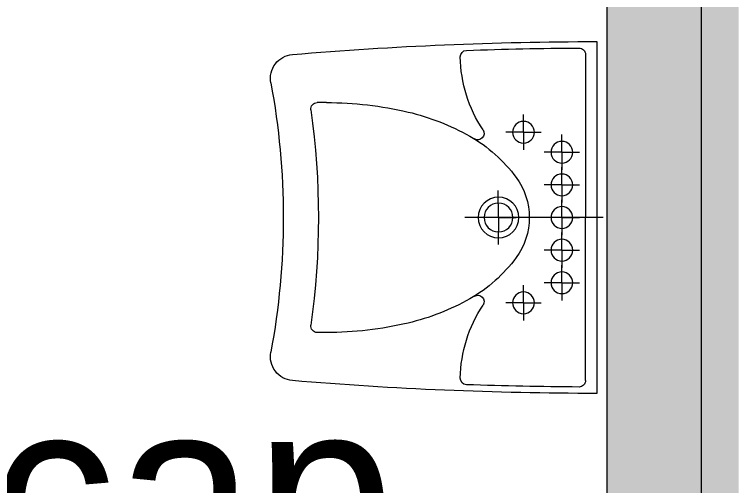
# Model space of a CAD drawing. Header units: metres. Extents: x 31.9 to 125.9, y -29 to 44.
# Drawn here: x 117.448 to 118.606, y -15.109 to -14.355 of the extents above; entities that cross this region are included whole.
import ezdxf

# ---------------------------------------------------------------- set-up
doc = ezdxf.new("R2010")
doc.units = ezdxf.units.M
doc.layers.add('ARQ', color=8, linetype='Continuous', lineweight=0)

# ---------------------------------------------------------------- blocks, each defined once
blk = doc.blocks.new('lav discapacitados')
at = {"layer": 'ARQ'}
for p, q in [((0.135253219137212, 0.1249857523866922), (0.135253219137212, 0.1398517174943663)), ((0.5031648487233725, 0.1249857523866922), (0.5031648487233725, 0.1398517174943663)), ((0.3192090339321112, -0.3173512459202357), (0.3192090339321112, -0.0963769684626641)), ((0.3192090339321112, -0.1500449111522357), (0.3192090339321112, -0.1217486014688802)), ((0.3192090339321112, -0.1500449111522357), (0.2761677131779834, -0.14954767005338)), ((0.3192090339321112, -0.1500449111522357), (0.3624548523034718, -0.14954767005338)), ((0.3192090339321112, -0.1500449111522357), (0.3192090339321112, -0.1783412208355912)), ((0.1827583066583429, -0.1900212847035618), (0.1827583066583429, -0.1617249750202063)), ((0.4556597612022415, -0.1900212847017428), (0.4556597612022415, -0.1617249750183873)), ((0.1827583066583429, -0.1900212847035618), (0.1544619969749874, -0.1900212847035618)), ((0.1827583066583429, -0.1900212847035618), (0.1827583066583429, -0.2183175943869173)), ((0.1827583066583429, -0.1900212847035618), (0.2110546163416984, -0.1900212847035618)), ((0.4556597612022415, -0.1900212847017428), (0.427363451518886, -0.1900212847017428)), ((0.4556597612022415, -0.1900212847035618), (0.483956070885597, -0.1900212847035618)), ((0.4556597612022415, -0.1900212847017428), (0.4556597612022415, -0.2183175943850983)), ((0.2147981248413089, -0.2514394665199688), (0.2147981248413089, -0.2231431568366133)), ((0.267003579384891, -0.2514394665199688), (0.267003579384891, -0.2231431568366133)), ((0.3192090339321112, -0.2514394665199688), (0.3192090339321112, -0.2231431568366133)), ((0.3714144884756934, -0.2514394665199688), (0.3714144884756934, -0.2231431568366133)), ((0.4236199430229135, -0.2514394665199688), (0.4236199430229135, -0.2231431568366133)), ((0.2147981248413089, -0.2514394665199688), (0.1865018151579534, -0.2514394665199688)), ((0.2147981248413089, -0.2514394665217878), (0.2430944345246644, -0.2514394665217878)), ((0.2147981248413089, -0.2514394665199688), (0.2147981248413089, -0.2797357762033243)), ((0.267003579384891, -0.2514394665199688), (0.2387072697015355, -0.2514394665199688)), ((0.267003579384891, -0.2514394665217878), (0.2952998890682465, -0.2514394665217878)), ((0.267003579384891, -0.2514394665199688), (0.267003579384891, -0.2797357762033243)), ((0.3192090339321112, -0.2514394665199688), (0.2909127242487557, -0.2514394665199688)), ((0.3192090339321112, -0.2514394665217878), (0.3475053436154667, -0.2514394665217878)), ((0.3192090339321112, -0.2514394665199688), (0.3192090339321112, -0.2797357762033243)), ((0.3714144884756934, -0.2514394665199688), (0.3431181787923379, -0.2514394665199688)), ((0.3714144884756934, -0.2514394665217878), (0.3997107981590488, -0.2514394665217878)), ((0.3714144884756934, -0.2514394665199688), (0.3714144884756934, -0.2797357762033243)), ((0.4236199430229135, -0.2514394665199688), (0.395323633339558, -0.2514394665199688)), ((0.4236199430229135, -0.2514394665217878), (0.451916252706269, -0.2514394665217878)), ((0.4236199430229135, -0.2514394665199688), (0.4236199430229135, -0.2797357762033243)), ((0.0582521566498144, -0.2891646001048684), (0.3192090339321112, -0.2891646001048684)), ((0.580165911214408, -0.2891646001048684), (0.3192090339321112, -0.2891646001048684)), ((0.0377090339311508, -0.3073512459200174), (0.6007090339294336, -0.3073512459200174))]:
    blk.add_line(p, q, dxfattribs=at)
blk.add_lwpolyline([(0.135253219137212, 0.1249857523866922, 0.0577710403127236), (0.1503598284393774, -0.0053234044030432, 0.0714364488761166), (0.1891326298496096, -0.1042722415882054, 0.1064240047463505), (0.255175796322419, -0.1783472882184469, 0.1589711741621284), (0.3192090339321112, -0.1992340119745677, 0.1589711741621273)], format="xyb", dxfattribs=at)
for centre, radius in [((0.3192090339321112, -0.1500449111522357), 0.0325004545454486), ((0.3192090339321112, -0.1500449111522357), 0.0230318181818182), ((0.1827583066583429, -0.1900212847035618), 0.0174018181818182), ((0.4556597612022415, -0.1900212847035618), 0.0174018181818182), ((0.2147981248413089, -0.2514394665217878), 0.0174018181818182), ((0.267003579384891, -0.2514394665217878), 0.0174018181818182), ((0.3192090339321112, -0.2514394665217878), 0.0174018181818182), ((0.3714144884756934, -0.2514394665217878), 0.0174018181818182), ((0.4236199430229135, -0.2514394665217878), 0.0174018181818182)]:
    blk.add_circle(centre, radius, dxfattribs=at)
for centre, radius, start, end in [((0.0967174901702492, 0.1761675705688503), 0.0385357289663649, 79.48537993718864, 175.1509616286944), ((0.3192090339321112, 1.374917347020071), 1.180686774759321, 259.4853799371886, 280.5146200628114), ((0.5417005776903352, 0.1761675705688503), 0.0385357289663649, 4.849038371305557, 100.5146200628113), ((5.796283313211006, -0.3073512459200174), 5.758574279279992, 175.1509616286944, 180), ((-5.157865245350421, -0.3073512459200174), 5.758574279279992, 0, 4.849038371305557), ((0.1454895827732798, 0.1398517174943663), 0.0102363636363636, 81.99352669615462, 180), ((0.3192090339321112, 1.374917347020071), 1.236986774759321, 261.9935266961546, 278.0064733038454), ((0.4929284850873046, 0.1398517174943663), 0.0102363636363636, 0, 98.00647330384537), ((-0.0664098864513108, 0.1249857523866922), 0.5695747351746535, 346.7745530553977, 0), ((0.1241562364916717, 0.0801995696760969), 0.3738165951801937, 330.4302897228375, 346.7745530553977), ((0.0619599407250462, -0.0991569113962214), 0.0102363636363636, 88.96034643525914, 177.9206928705051), ((0.0581817612032865, -0.3073512459200174), 0.2184649773478007, 56.42947407734792, 88.96034643525914), ((0.580236306657298, -0.3073512459200174), 0.2184649773478007, 91.03965356474089, 123.570525922652), ((0.5764581271355383, -0.0991569113962214), 0.0102363636363636, 2.079307129494833, 91.03965356474089), ((5.796283313211006, -0.3073512459200174), 5.748337915643628, 177.9206928705051, 179.7161909513699), ((-5.157865245350421, -0.3073512459200174), 5.748337915643628, 0.2838090486300583, 2.079307129494833), ((0.1846451419510231, -0.1167959607723787), 0.0102363636363636, 236.429474077348, 31.59130941341888), ((0.2442254417032927, 0.0120747022097021), 0.2357672865691353, 306.1311668824234, 330.4302897228375), ((0.4537729259095613, -0.1167959607723787), 0.0102363636363636, 148.4086905865811, 303.5705259226521), ((0.3192090339321112, -0.09063606236532001), 0.108597949609807, 270, 306.1311668824234), ((0.0582521566498144, -0.2789282364688006), 0.0102363636363636, 179.7161909513699, 270), ((0.580165911214408, -0.2789282364688006), 0.0102363636363636, 270, 0.2838090486300583)]:
    blk.add_arc(centre, radius, start, end, dxfattribs=at)
blk = doc.blocks.new('P6-7-8')
at = {"layer": 'ARQ', "ltscale": 0.03}
h = blk.add_hatch(color=256, dxfattribs=at)
h.dxf.hatch_style = 1
h.paths.add_polyline_path([(129.3865621133843, -2853.855804506081), (129.3865621134357, -2854.005809336991), (129.7347591097323, -2854.005812471573), (129.7347591094476, -2853.855807643226)])
h.paths.add_polyline_path([(129.7347591042089, -2853.855807642994), (129.8847639346534, -2853.855807643057), (129.8847639376768, -2855.206729296698), (129.7347591103762, -2855.206729295236)])
h.paths.add_polyline_path([(132.4462888084984, -2855.356754535149), (132.4462888084984, -2855.206729295966), (129.3865621139901, -2855.2064112302), (129.3865621139901, -2855.356436469382)])
h.paths.add_polyline_path([(129.0366104135594, -2859.980488836386), (129.0365619734098, -2855.355804504832), (128.8865619759476, -2855.355804501174), (128.8866028129132, -2859.61510797262), (128.8865621027003, -2859.980483682531)])
h.paths.add_polyline_path([(132.4462332317758, -2858.531190915465), (132.2962079925928, -2858.531190915465), (132.2961985988152, -2855.356754535153), (132.4462238379981, -2855.356754535153)])
h.paths.add_polyline_path([(131.0459575716372, -2858.381174226039), (131.0461623731348, -2860.070768082228), (131.3462096694964, -2860.070768082228), (131.3462096694964, -2859.920510028152), (131.1970768258589, -2859.920717763606), (131.1960066738188, -2858.381174226039)])
h.paths.add_polyline_path([(132.4462353723156, -2859.920520186214), (132.2962101331327, -2859.920520186214), (132.2962031860268, -2860.570226184826), (132.4462284252097, -2860.570226184826)])
h.paths.add_polyline_path([(132.2462932880007, -2860.070778806225), (132.2962101331641, -2860.070569288396), (132.2962101331641, -2859.920520186214), (132.2462932880007, -2859.920729704043)])
h.paths.add_polyline_path([(128.886562301552, -2862.415180066459), (132.4462924995787, -2862.415179770738), (132.4462924995787, -2862.265130668557), (129.386562157413, -2862.265130964944), (129.3865621574585, -2862.380562136251), (128.8865623016661, -2862.380562134603)])
h.paths.add_polyline_path([(132.296246309827, -2861.77026801326), (132.2962433973955, -2862.265130954991), (132.4462924995771, -2862.265130954991), (132.4462954120086, -2861.77026801326)])
h.paths.add_polyline_path([(135.7619949586428, -2859.920520184995), (135.7619949586428, -2860.070524724243), (135.1955374785273, -2860.070524723945), (135.1955375160589, -2862.435182168386), (135.0454909214725, -2862.435182167988), (135.0454908839408, -2859.920520185247)])
h.paths.add_polyline_path([(138.3143842359016, -2859.920520186054), (138.3143842359016, -2860.070524718216), (137.8865621068339, -2860.070524718216), (137.8865621052548, -2859.980562135912), (137.3865621054877, -2859.980562136592), (137.3865621070624, -2860.070524721014), (136.9619949586429, -2860.070524723048), (136.9619949586429, -2859.920520186054)])
h.paths.add_polyline_path([(135.1955375148452, -2862.43518216822), (142.2381091023706, -2862.435182171283), (142.2381091023706, -2862.282483498081), (135.1955375148452, -2862.282483495018)])
h.paths.add_polyline_path([(140.5135419087342, -2859.920557914773), (140.5135419087342, -2860.070562451633), (139.5143842359046, -2860.070562453403), (139.5143842359046, -2859.920557915868)])
h.paths.add_polyline_path([(139.938931607318, -2862.282483496777), (140.0889782017589, -2862.282483497177), (140.088971238908, -2860.07056245434), (139.9389712414459, -2860.070562450678), (139.9389712414952, -2860.068550720262), (139.938931607318, -2862.282483496777), (139.9388850109212, -2862.282483496944)])
h.paths.add_polyline_path([(141.713541908734, -2859.920557913772), (141.713541908734, -2860.070562453472), (142.2381090916138, -2860.070562453114), (142.2381091027237, -2862.435182176465), (142.3881556973101, -2862.435182166168), (142.3881556862002, -2859.920557904517)])
h.paths.add_polyline_path([(145.384194758097, -2862.280588873095), (149.1853955403637, -2862.280566040151), (149.1853955403637, -2862.430615142018), (145.384194758097, -2862.430637974962)])
h.paths.add_polyline_path([(144.8341426026773, -2862.430615865846), (144.8341426025486, -2859.980594837533), (144.884189033276, -2859.980562539161), (144.8841947568858, -2862.380562136068), (145.3841624598501, -2862.38056213594), (145.38422705638, -2862.430615865715)])
h.paths.add_polyline_path([(148.6194685378462, -2860.7769417958), (148.6194930768113, -2862.280607882768), (148.4694439749453, -2862.280607882768), (148.4694194359802, -2860.7769417958)])
h.paths.add_polyline_path([(148.6194715538054, -2860.77693100904), (149.035349948716, -2860.77689073295), (149.035349948716, -2860.926939834816), (148.6194715538054, -2860.926980110905)])
h.paths.add_polyline_path([(149.1853955418451, -2860.776899953183), (149.1854200808102, -2862.280566040151), (149.0353709789442, -2862.280566040151), (149.0353464399791, -2860.776899953183)])
h.paths.add_polyline_path([(146.0333011162077, -2858.461107505001), (149.0353464456027, -2858.461026982122), (149.0353464456027, -2858.611076083988), (146.0333011162077, -2858.611156606866)])
h.paths.add_polyline_path([(146.4926317325221, -2857.519826286345), (146.4926348308288, -2858.461037697722), (146.6426839326948, -2858.461037697722), (146.6426808343881, -2857.519826286345)])
h.paths.add_polyline_path([(144.8327194737803, -2856.358996580593), (144.8341426025484, -2859.980562539272), (144.9841917044143, -2859.980562539272), (144.9827685756463, -2856.358996580593)])
h.paths.add_polyline_path([(145.1269687749877, -2858.461139007801), (144.983624109452, -2858.461127165491), (144.983624109452, -2858.611176267357), (145.1269687749877, -2858.611188109666)])
h.paths.add_polyline_path([(146.4926317325221, -2856.368983506348), (149.0353387694822, -2856.368964819929), (149.0353387694822, -2856.519013921795), (146.4926317325221, -2856.519032608213)])
h.paths.add_polyline_path([(149.1853878713036, -2856.368960826278), (149.1854128560719, -2857.572304531316), (149.0353637542059, -2857.572304531316), (149.0353387694377, -2856.368960826278)])
h.paths.add_polyline_path([(146.4925657651124, -2852.602064806326), (146.492647770036, -2854.161488035861), (146.642696871902, -2854.161488035861), (146.6426147538398, -2852.60206449095)])
h.paths.add_polyline_path([(148.5878608232197, -2852.604307698292), (146.4926317325221, -2852.600434649178), (146.4926317325221, -2852.450385547312), (148.5887487636601, -2852.454461795352)])
h.paths.add_polyline_path([(148.8053236954897, -2851.006034373854), (140.337522235782, -2851.006056756445), (140.3375222311408, -2851.156060957897), (148.8053236908486, -2851.156038575423)])
h.paths.add_polyline_path([(140.3375222334616, -2853.856754543055), (140.3378832284277, -2851.156060958846), (140.4878874307697, -2851.156054297139), (140.48752643592, -2853.856747881347)])
at = {"layer": 'ARQ'}
blk.add_line((149.1853956478703, -2808.130673019064), (149.1853955418451, -2860.776899953183), dxfattribs=at)
at = {"layer": 'ARQ', "ltscale": 5, "const_width": 0.1198957787484005}
blk.add_lwpolyline([(117.593002114826, -2808.055564690339), (149.1853955931667, -2808.055573598803), (149.1853955931686, -2862.530575789476), (117.5930021148281, -2862.530566881012)], close=True, dxfattribs=at)
at = {"layer": 'ARQ'}
blk.add_lwpolyline([(149.1853878713036, -2856.368960826278), (149.1854128560719, -2857.572304531316), (149.0353637542059, -2857.572304531316), (149.0353387694377, -2856.368960826278)], close=True, dxfattribs=at)
at = {"layer": 'ARQ', "xscale": -1, "rotation": 89.99999862940636}
blk.add_blockref('lav discapacitados', (148.711430746956, -2856.543080541876), dxfattribs=at)
at = {"layer": 'ARQ'}
blk.add_text('Wc Discap.', height=0.3, rotation=0.06685865453028599, dxfattribs=at).set_placement((146.7789687228087, -2857.453969038416))

msp = doc.modelspace()

# ---------------------------------------------------------------- block references
at = {"layer": 'ARQ', "linetype": 'Continuous'}
msp.add_blockref('P6-7-8', (-30.63944483838549, 2842.181914305567), dxfattribs=at)

doc.saveas('drawing.dxf')
